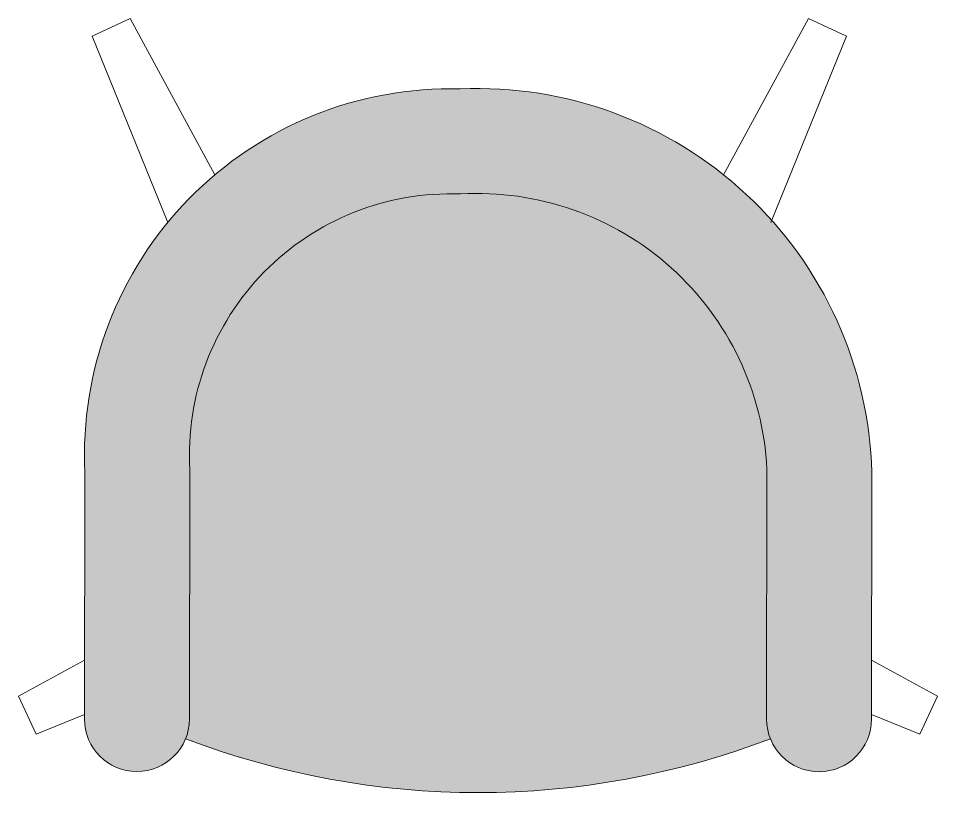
# Model space of a CAD drawing. Header units: millimetres. Extents: x -438 to 438, y -386 to 369.
import ezdxf

# ---------------------------------------------------------------- set-up
doc = ezdxf.new("R2010")
doc.units = ezdxf.units.MM
doc.header["$MEASUREMENT"] = 0
doc.layers.get('0').update_dxf_attribs({"lineweight": 13})
doc.layers.add('1.M_HATCH FURNITURE', color=49, linetype='Continuous', lineweight=5)

# ---------------------------------------------------------------- blocks, each defined once
blk = doc.blocks.new('Nlounge')
at = {"layer": '1.M_HATCH FURNITURE'}
h = blk.add_hatch(dxfattribs=at)
h.set_pattern_fill('DOTS', color=256, scale=100, style=0)
h.paths.add_polyline_path([(-13.3, 379.31, 0.435998), (-371.09, 14.29), (-371.45, -220.74, 0.999822), (-271.45, -220.76), (-271.09, 16.77, -0.442143), (-13.08, 279.25, -0.416792), (278.91, 17.22), (278.55, -220.86, 1.000177), (378.55, -220.88), (378.91, 14.29, 0.418597)])
at = {"layer": '1.M_HATCH FURNITURE', "transparency": 33554636}
h = blk.add_hatch(color=256, dxfattribs=at)
h.dxf.hatch_style = 1
h.paths.add_polyline_path([(-13.08, 279.25, 0.442143), (-271.09, 16.77), (-271.45, -220.76, -0.096334), (-275.1, -239.5, 0.184132), (282.15, -239.52, -0.095869), (278.55, -220.86), (278.91, 17.22, 0.416792)])
at = {"color": 0}
for points in [[(-292.16, 252.08), (-364.26, 429.48), (-328.04, 446.45), (-247.21, 297.56)], [(282.5, 252.08), (354.6, 429.48), (318.38, 446.45), (237.55, 297.56)], [(-371.45, -216.34), (-417.4, -235.07), (-434.41, -198.87), (-371.37, -164.55)], [(378.54, -216.34), (424.49, -235.07), (441.51, -198.87), (378.46, -164.55)]]:
    blk.add_lwpolyline(points, dxfattribs=at)
blk.add_lwpolyline([(278.55, -220.75), (278.91, 17.22, 0.416792), (-13.08, 279.25, 0.442143), (-271.09, 16.77), (-271.45, -220.88, -0.998637), (-371.45, -220.74), (-371.09, 14.29, -0.435998), (-13.3, 379.31, -0.418597), (378.91, 14.29), (378.55, -220.88, -1), (278.55, -220.88)], format="xyb", dxfattribs=at)
blk.add_arc((3.55, 491.44), 782.25, 249.13185, 290.86429, dxfattribs=at)

msp = doc.modelspace()

# ---------------------------------------------------------------- block references
msp.add_blockref('Nlounge', (-3.56, -77.84))

doc.saveas('drawing.dxf')
